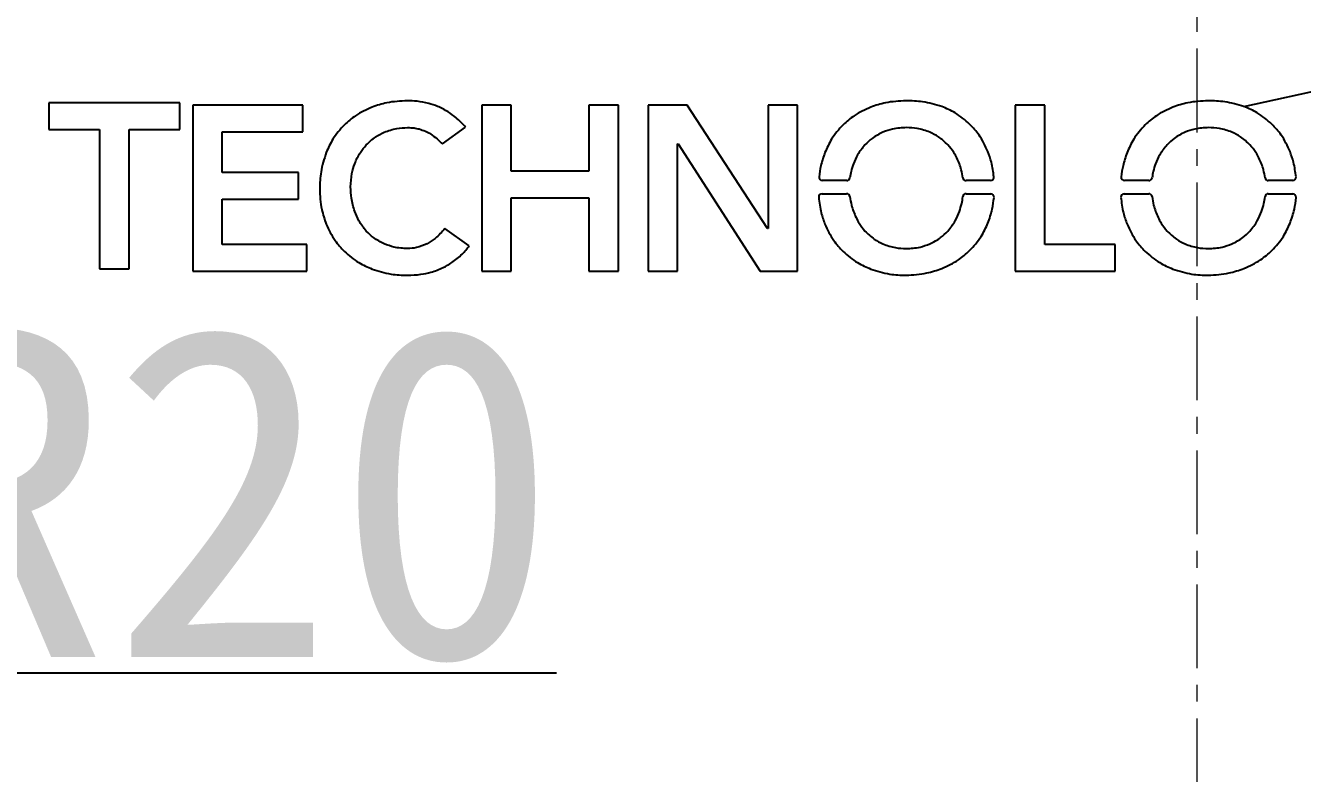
# Model space of a CAD drawing. Header units: millimetres. Extents: x 6893 to 19543, y -3475 to 6590.
# Drawn here: x 10019.4 to 10213.2, y 4350 to 4463.5 of the extents above; entities that cross this region are included whole.
import ezdxf

# ---------------------------------------------------------------- set-up
doc = ezdxf.new("R2010")
doc.units = ezdxf.units.MM
doc.linetypes.add('CENTERX2', pattern=[20.32, 12.7, -2.54, 2.54, -2.54])
doc.styles.get("Standard").update_dxf_attribs({"font": ''})
doc.styles.get('Standard').set_extended_font_data('SimSun')
doc.dimstyles.new('50#', dxfattribs={"dimtxt": 50, "dimasz": 15, "dimexe": 1.5, "dimexo": 3, "dimgap": 2, "dimtad": 1, "dimtoh": 1, "dimzin": 12, "dimdsep": 46, "dimtxsty": 'Standard', "dimcen": 20, "dimclrd": 3, "dimclre": 3, "dimclrt": 7, "dimadec": 0, "dimazin": 3, "dimtfac": 1, "dimtmove": 0, "dimatfit": 3, "dimfxl": 1, "dimarcsym": 0})

# ---------------------------------------------------------------- blocks, each defined once
blk = doc.blocks.new('*D107')
at = {"color": 3, "lineweight": -2, "transparency": 16777216}
for p, q in [((9892.17, 4455.51), (9892.17, 4239.77)), ((10262.06, 4448.39), (10262.06, 4239.77)), ((9907.17, 4241.27), (10247.06, 4241.27))]:
    blk.add_line(p, q, dxfattribs=at)
at = {"color": 3, "transparency": 16777216}
for points in [[(9907.17, 4243.77), (9907.17, 4238.77), (9892.17, 4241.27)], [(10247.06, 4238.77), (10247.06, 4243.77), (10262.06, 4241.27)]]:
    blk.add_solid(points, dxfattribs=at)
at = {"layer": 'Defpoints', "color": 0, "transparency": 16777216}
for p in [(9892.17, 4458.51), (10262.06, 4451.39), (10262.06, 4241.27)]:
    blk.add_point(p, dxfattribs=at)
at = {"color": 7, "transparency": 16777216, "insert": (10077.12, 4268.27), "char_height": 50, "attachment_point": 5}
blk.add_mtext('369.9', dxfattribs=at)
blk = doc.blocks.new('*D137')
at = {"color": 3, "lineweight": -2, "transparency": 16777216}
for p, q in [((9972.32, 4429.93), (9979.34, 4411.21)), ((9996.6, 4365.23), (9984.61, 4397.16)), ((10099.99, 4365.23), (9996.6, 4365.23))]:
    blk.add_line(p, q, dxfattribs=at)
at = {"color": 3, "transparency": 16777216}
blk.add_solid([(9986.95, 4398.04), (9982.27, 4396.28), (9979.34, 4411.21)], dxfattribs=at)
at = {"layer": 'Defpoints', "color": 0, "transparency": 16777216}
for p in [(9972.32, 4429.93), (9979.34, 4411.21)]:
    blk.add_point(p, dxfattribs=at)
at = {"color": 7, "transparency": 16777216, "insert": (10049.29, 4392.23), "char_height": 50, "attachment_point": 5}
blk.add_mtext('R20', dxfattribs=at)
blk = doc.blocks.new('*D170')
at = {"color": 3, "lineweight": -2, "transparency": 16777216}
for p, q in [((9870.17, 4548.57), (9870.17, 4024.08)), ((10524.17, 4548.57), (10524.17, 4024.08)), ((9885.17, 4025.58), (10509.17, 4025.58))]:
    blk.add_line(p, q, dxfattribs=at)
at = {"color": 3, "transparency": 16777216}
for points in [[(9885.17, 4028.08), (9885.17, 4023.08), (9870.17, 4025.58)], [(10509.17, 4023.08), (10509.17, 4028.08), (10524.17, 4025.58)]]:
    blk.add_solid(points, dxfattribs=at)
at = {"layer": 'Defpoints', "color": 0, "transparency": 16777216}
for p in [(9870.17, 4551.57), (10524.17, 4551.57), (10524.17, 4025.58)]:
    blk.add_point(p, dxfattribs=at)
at = {"color": 7, "transparency": 16777216, "insert": (10197.17, 4052.58), "char_height": 50, "attachment_point": 5}
blk.add_mtext('654', dxfattribs=at)

msp = doc.modelspace()

# ---------------------------------------------------------------- linework, layer by layer
at = {"color": 1, "linetype": 'CENTERX2', "lineweight": 18}
msp.add_line((10197.1723, 3959.5677), (10197.1723, 5464.869), dxfattribs=at)
msp.add_line((10204.2735, 4451.1628), (10736.4609, 4569.2001))
at = {"color": 7, "linetype": 'Continuous'}
for p, q in [((10042.8528, 4451.7347), (10022.9354, 4451.7347)), ((10022.9354, 4451.7347), (10022.9354, 4447.6799)), ((10042.8528, 4447.6799), (10042.8528, 4451.7347)), ((10061.4703, 4451.3879), (10044.7905, 4451.3879)), ((10044.7905, 4451.3879), (10044.7905, 4426.2059)), ((10061.4703, 4447.3331), (10061.4703, 4451.3879)), ((10093.1236, 4451.3879), (10088.6426, 4451.3879)), ((10088.6426, 4451.3879), (10088.6426, 4426.2059)), ((10093.1236, 4441.3575), (10093.1236, 4451.3879)), ((10109.3781, 4451.3879), (10104.8971, 4451.3879)), ((10104.8971, 4451.3879), (10104.8971, 4441.3575)), ((10109.3781, 4426.2059), (10109.3781, 4451.3879)), ((10119.8157, 4451.3879), (10113.8772, 4451.3879)), ((10113.8772, 4451.3879), (10113.8772, 4426.2059)), ((10132.0149, 4432.6789), (10119.8157, 4451.3879)), ((10136.5681, 4451.3879), (10132.0866, 4451.3879)), ((10132.0866, 4451.3879), (10132.0866, 4432.6789)), ((10136.5681, 4426.2059), (10136.5681, 4451.3879)), ((10174.0541, 4451.3879), (10169.5727, 4451.3879)), ((10169.5727, 4451.3879), (10169.5727, 4426.2059)), ((10174.0541, 4430.2602), (10174.0541, 4451.3879)), ((10022.9354, 4447.6799), (10030.6532, 4447.6799)), ((10030.6532, 4447.6799), (10030.6532, 4426.5526)), ((10035.1342, 4426.5526), (10035.1342, 4447.6799)), ((10035.1342, 4447.6799), (10042.8528, 4447.6799)), ((10049.272, 4441.1444), (10049.272, 4447.3331)), ((10049.272, 4447.3331), (10061.4703, 4447.3331)), ((10082.6856, 4445.4835), (10086.1717, 4448.0446)), ((10118.3574, 4426.2059), (10118.3574, 4445.5198)), ((10118.3574, 4445.5198), (10118.429, 4445.5198)), ((10118.429, 4445.5198), (10130.8777, 4426.2059)), ((10060.8305, 4441.1444), (10049.272, 4441.1444)), ((10060.8305, 4437.0901), (10060.8305, 4441.1444)), ((10104.8971, 4441.3575), (10093.1236, 4441.3575)), ((10144.0063, 4439.9317), (10140.3105, 4439.9317)), ((10165.8479, 4439.9317), (10162.1354, 4439.9317)), ((10189.8511, 4439.9317), (10186.1545, 4439.9317)), ((10211.6919, 4439.9317), (10207.979, 4439.9317)), ((10049.272, 4430.2602), (10049.272, 4437.0901)), ((10049.272, 4437.0901), (10060.8305, 4437.0901)), ((10093.1236, 4426.2059), (10093.1236, 4437.3028)), ((10093.1236, 4437.3028), (10104.8971, 4437.3028)), ((10104.8971, 4437.3028), (10104.8971, 4426.2059)), ((10140.2686, 4437.9317), (10144.0056, 4437.9317)), ((10162.1361, 4437.9317), (10165.8627, 4437.9317)), ((10186.1128, 4437.9317), (10189.8504, 4437.9317)), ((10207.9796, 4437.9317), (10211.7067, 4437.9317)), ((10086.7412, 4430.0475), (10083.0415, 4432.6789)), ((10132.0866, 4432.6789), (10132.0149, 4432.6789)), ((10062.1119, 4430.2602), (10049.272, 4430.2602)), ((10062.1119, 4426.2059), (10062.1119, 4430.2602)), ((10184.7597, 4430.2602), (10174.0541, 4430.2602)), ((10184.7597, 4426.2059), (10184.7597, 4430.2602)), ((10030.6532, 4426.5526), (10035.1342, 4426.5526)), ((10044.7905, 4426.2059), (10062.1119, 4426.2059)), ((10088.6426, 4426.2059), (10093.1236, 4426.2059)), ((10104.8971, 4426.2059), (10109.3781, 4426.2059)), ((10113.8772, 4426.2059), (10118.3574, 4426.2059)), ((10130.8777, 4426.2059), (10136.5681, 4426.2059)), ((10169.5727, 4426.2059), (10184.7597, 4426.2059))]:
    msp.add_line(p, q, dxfattribs=at)
for centre, start, end in [((10140.3105, 4440.4317), 173.879482, 270), ((10144.0063, 4440.4317), 270, 352.450193), ((10162.1354, 4440.4317), 187.440034, 270), ((10165.8479, 4440.4317), 270, 5.568968), ((10186.1545, 4440.4317), 173.890092, 270), ((10189.8511, 4440.4317), 270, 352.448998), ((10207.979, 4440.4317), 187.435557, 270), ((10211.6919, 4440.4317), 270, 5.590628), ((10140.2686, 4437.4317), 90, 184.646374), ((10144.0056, 4437.4317), 7.114126, 90), ((10162.1361, 4437.4317), 90, 172.990056), ((10165.8627, 4437.4317), 354.88803, 90), ((10186.1128, 4437.4317), 90, 184.631202), ((10189.8504, 4437.4317), 7.115267, 90), ((10207.9796, 4437.4317), 90, 172.994284), ((10211.7067, 4437.4317), 354.863024, 90)]:
    msp.add_arc(centre, 0.5, start, end, dxfattribs=at)
for points, knots in [([(10072.0039, 4451.0797), (10071.1339, 4450.6899), (10069.5945, 4450), (10068.3409, 4448.8764), (10067.7957, 4448.3877)], [0, 0, 0, 0, 0.56510144, 1, 1, 1, 1]), ([(10077.3511, 4452.0282), (10076.3023, 4451.9825), (10074.4745, 4451.9029), (10072.7421, 4451.3257), (10072.0039, 4451.0797)], [0, 0, 0, 0, 0.57384893, 1, 1, 1, 1]), ([(10080.5994, 4451.6369), (10080.0093, 4451.765), (10078.9382, 4451.9977), (10077.843, 4452.0187), (10077.3511, 4452.0282)], [0, 0, 0, 0, 0.550854167, 1, 1, 1, 1]), ([(10083.5399, 4450.3559), (10083.0137, 4450.6589), (10082.0804, 4451.1965), (10081.0492, 4451.5031), (10080.5994, 4451.6369)], [0, 0, 0, 0, 0.5637946, 1, 1, 1, 1]), ([(10086.1717, 4448.0446), (10085.7108, 4448.5432), (10084.9129, 4449.4061), (10083.9475, 4450.0739), (10083.5399, 4450.3559)], [0, 0, 0, 0, 0.577710188, 1, 1, 1, 1]), ([(10147.6707, 4451.0797), (10146.8003, 4450.6899), (10145.2603, 4450.0003), (10144.0064, 4448.8764), (10143.4612, 4448.3877)], [0, 0, 0, 0, 0.56519114, 1, 1, 1, 1]), ([(10153.0171, 4452.0282), (10151.9684, 4451.9825), (10150.1409, 4451.9029), (10148.4088, 4451.3257), (10147.6707, 4451.0797)], [0, 0, 0, 0, 0.5738525, 1, 1, 1, 1]), ([(10158.4298, 4451.1628), (10157.4685, 4451.4518), (10155.7011, 4451.9831), (10153.8578, 4452.0141), (10153.0171, 4452.0282)], [0, 0, 0, 0, 0.5438716, 1, 1, 1, 1]), ([(10162.6676, 4448.5124), (10161.9594, 4449.1221), (10160.6797, 4450.2236), (10159.1243, 4450.8729), (10158.4298, 4451.1628)], [0, 0, 0, 0, 0.55345934, 1, 1, 1, 1]), ([(10193.5144, 4451.0797), (10192.6443, 4450.6899), (10191.1046, 4450.0001), (10189.8509, 4448.8764), (10189.3057, 4448.3877)], [0, 0, 0, 0, 0.56515289, 1, 1, 1, 1]), ([(10198.8612, 4452.0282), (10197.8124, 4451.9825), (10195.9848, 4451.9029), (10194.2525, 4451.3257), (10193.5144, 4451.0797)], [0, 0, 0, 0, 0.57388069, 1, 1, 1, 1]), ([(10204.2735, 4451.1628), (10203.3124, 4451.4518), (10201.5451, 4451.9832), (10199.702, 4452.0141), (10198.8612, 4452.0282)], [0, 0, 0, 0, 0.54383624, 1, 1, 1, 1]), ([(10208.5122, 4448.5124), (10207.8038, 4449.1221), (10206.5238, 4450.2236), (10204.9681, 4450.8729), (10204.2735, 4451.1628)], [0, 0, 0, 0, 0.55346017, 1, 1, 1, 1]), ([(10165.4361, 4444.3215), (10165.0339, 4445.1939), (10164.3232, 4446.7354), (10163.1687, 4447.9746), (10162.6676, 4448.5124)], [0, 0, 0, 0, 0.56597122, 1, 1, 1, 1]), ([(10211.2802, 4444.3215), (10210.8781, 4445.1939), (10210.1675, 4446.7353), (10209.0132, 4447.9746), (10208.5122, 4448.5124)], [0, 0, 0, 0, 0.56597867, 1, 1, 1, 1]), ([(10067.7957, 4448.3877), (10067.1681, 4447.6891), (10066.0325, 4446.4248), (10065.3456, 4444.8735), (10065.0382, 4444.1795)], [0, 0, 0, 0, 0.55260992, 1, 1, 1, 1]), ([(10071.1147, 4445.3535), (10071.5679, 4445.786), (10072.3838, 4446.5646), (10073.397, 4447.0553), (10073.8473, 4447.2734)], [0, 0, 0, 0, 0.55552654, 1, 1, 1, 1]), ([(10073.8473, 4447.2734), (10074.4706, 4447.4953), (10075.6172, 4447.9035), (10076.8318, 4447.9515), (10077.3861, 4447.9734)], [0, 0, 0, 0, 0.54361668, 1, 1, 1, 1]), ([(10077.3861, 4447.9734), (10077.7118, 4447.9641), (10078.2975, 4447.9474), (10078.8695, 4447.8215), (10079.1234, 4447.7656)], [0, 0, 0, 0, 0.55605648, 1, 1, 1, 1]), ([(10079.1234, 4447.7656), (10079.4551, 4447.662), (10080.0678, 4447.4706), (10080.6226, 4447.1487), (10080.8771, 4447.0011)], [0, 0, 0, 0, 0.54136871, 1, 1, 1, 1]), ([(10080.8771, 4447.0011), (10081.2199, 4446.7624), (10081.8686, 4446.3109), (10082.4238, 4445.7486), (10082.6856, 4445.4835)], [0, 0, 0, 0, 0.52846057, 1, 1, 1, 1]), ([(10143.4612, 4448.3877), (10142.834, 4447.689), (10141.699, 4446.4245), (10141.0123, 4444.8735), (10140.7051, 4444.1795)], [0, 0, 0, 0, 0.55256729, 1, 1, 1, 1]), ([(10149.5137, 4447.2734), (10148.9454, 4446.9898), (10147.9361, 4446.4859), (10147.132, 4445.6979), (10146.7806, 4445.3535)], [0, 0, 0, 0, 0.56297933, 1, 1, 1, 1]), ([(10153.0525, 4447.9734), (10152.3527, 4447.9384), (10151.1362, 4447.8776), (10149.9974, 4447.4536), (10149.5137, 4447.2734)], [0, 0, 0, 0, 0.57525774, 1, 1, 1, 1]), ([(10156.6151, 4447.2734), (10155.9873, 4447.4953), (10154.8325, 4447.9034), (10153.6103, 4447.9515), (10153.0525, 4447.9734)], [0, 0, 0, 0, 0.54362655, 1, 1, 1, 1]), ([(10159.3539, 4445.3535), (10158.8995, 4445.786), (10158.0814, 4446.5647), (10157.0663, 4447.0553), (10156.6151, 4447.2734)], [0, 0, 0, 0, 0.55548226, 1, 1, 1, 1]), ([(10189.3057, 4448.3877), (10188.6779, 4447.6892), (10187.5421, 4446.4252), (10186.8564, 4444.8736), (10186.5496, 4444.1795)], [0, 0, 0, 0, 0.55269904, 1, 1, 1, 1]), ([(10195.3583, 4447.2734), (10194.7899, 4446.9898), (10193.7804, 4446.4861), (10192.9765, 4445.6979), (10192.6252, 4445.3535)], [0, 0, 0, 0, 0.56304664, 1, 1, 1, 1]), ([(10198.8961, 4447.9734), (10198.1965, 4447.9384), (10196.9803, 4447.8776), (10195.8418, 4447.4536), (10195.3583, 4447.2734)], [0, 0, 0, 0, 0.575273457, 1, 1, 1, 1]), ([(10202.4597, 4447.2734), (10201.8316, 4447.4953), (10200.6765, 4447.9034), (10199.454, 4447.9515), (10198.8961, 4447.9734)], [0, 0, 0, 0, 0.54371147, 1, 1, 1, 1]), ([(10205.1976, 4445.3535), (10204.7433, 4445.786), (10203.9255, 4446.5646), (10202.9107, 4447.0553), (10202.4597, 4447.2734)], [0, 0, 0, 0, 0.55552621, 1, 1, 1, 1]), ([(10069.3654, 4442.4962), (10069.6193, 4443.0809), (10070.0692, 4444.1172), (10070.7974, 4444.9783), (10071.1147, 4445.3535)], [0, 0, 0, 0, 0.564274049, 1, 1, 1, 1]), ([(10146.7806, 4445.3535), (10146.3824, 4444.87), (10145.6644, 4443.9982), (10145.2267, 4442.959), (10145.0318, 4442.4962)], [0, 0, 0, 0, 0.554621903, 1, 1, 1, 1]), ([(10161.1089, 4442.4962), (10160.8549, 4443.0811), (10160.4044, 4444.1186), (10159.673, 4444.9785), (10159.3539, 4445.3535)], [0, 0, 0, 0, 0.56386873, 1, 1, 1, 1]), ([(10192.6252, 4445.3535), (10192.2271, 4444.87), (10191.5094, 4443.9981), (10191.0717, 4442.959), (10190.8768, 4442.4962)], [0, 0, 0, 0, 0.55459233, 1, 1, 1, 1]), ([(10206.9531, 4442.4962), (10206.6991, 4443.0812), (10206.2487, 4444.1188), (10205.5168, 4444.9785), (10205.1976, 4445.3535)], [0, 0, 0, 0, 0.56381292, 1, 1, 1, 1]), ([(10065.0382, 4444.1795), (10064.7246, 4443.2116), (10064.1456, 4441.4245), (10064.0788, 4439.5491), (10064.0482, 4438.6895)], [0, 0, 0, 0, 0.54160611, 1, 1, 1, 1]), ([(10140.7051, 4444.1795), (10140.4749, 4443.5189), (10140.0558, 4442.316), (10139.8887, 4441.054), (10139.8134, 4440.485)], [0, 0, 0, 0, 0.54913932, 1, 1, 1, 1]), ([(10166.3455, 4440.4803), (10166.2468, 4441.2294), (10166.0738, 4442.5421), (10165.6276, 4443.7871), (10165.4361, 4444.3215)], [0, 0, 0, 0, 0.57076489, 1, 1, 1, 1]), ([(10186.5496, 4444.1795), (10186.3192, 4443.5189), (10185.8996, 4442.3161), (10185.7327, 4441.054), (10185.6574, 4440.485)], [0, 0, 0, 0, 0.5491616, 1, 1, 1, 1]), ([(10212.1895, 4440.4804), (10212.0906, 4441.2296), (10211.9174, 4442.542), (10211.4716, 4443.7871), (10211.2802, 4444.3215)], [0, 0, 0, 0, 0.57078475, 1, 1, 1, 1]), ([(10068.7441, 4438.9751), (10068.7761, 4439.6607), (10068.8323, 4440.863), (10069.2052, 4442.0052), (10069.3654, 4442.4962)], [0, 0, 0, 0, 0.57021307, 1, 1, 1, 1]), ([(10145.0318, 4442.4962), (10144.9012, 4442.11), (10144.6658, 4441.4142), (10144.5524, 4440.6889), (10144.502, 4440.366)], [0, 0, 0, 0, 0.55492682, 1, 1, 1, 1]), ([(10161.6397, 4440.367), (10161.5738, 4440.7763), (10161.4572, 4441.5016), (10161.2146, 4442.1944), (10161.1089, 4442.4962)], [0, 0, 0, 0, 0.56443227, 1, 1, 1, 1]), ([(10190.8768, 4442.4962), (10190.7461, 4442.11), (10190.5106, 4441.4142), (10190.3972, 4440.6889), (10190.3468, 4440.366)], [0, 0, 0, 0, 0.55494251, 1, 1, 1, 1]), ([(10207.4832, 4440.367), (10207.4174, 4440.7764), (10207.3009, 4441.5015), (10207.0586, 4442.1944), (10206.9531, 4442.4962)], [0, 0, 0, 0, 0.56445035, 1, 1, 1, 1]), ([(10069.3654, 4435.2462), (10069.1682, 4435.9108), (10068.8067, 4437.1293), (10068.7637, 4438.3983), (10068.7441, 4438.9751)], [0, 0, 0, 0, 0.54544372, 1, 1, 1, 1]), ([(10064.0482, 4438.6895), (10064.0971, 4437.6317), (10064.182, 4435.7948), (10064.7832, 4434.0611), (10065.0382, 4433.3258)], [0, 0, 0, 0, 0.57586209, 1, 1, 1, 1]), ([(10139.7703, 4437.3912), (10139.8631, 4436.5972), (10140.0258, 4435.2061), (10140.5011, 4433.8905), (10140.7051, 4433.3258)], [0, 0, 0, 0, 0.57081409, 1, 1, 1, 1]), ([(10144.5018, 4437.4936), (10144.5682, 4437.0609), (10144.6854, 4436.2973), (10144.927, 4435.564), (10145.0318, 4435.2462)], [0, 0, 0, 0, 0.56662618, 1, 1, 1, 1]), ([(10161.1089, 4435.2462), (10161.2409, 4435.6526), (10161.4795, 4436.3873), (10161.5903, 4437.1513), (10161.6399, 4437.4928)], [0, 0, 0, 0, 0.55316242, 1, 1, 1, 1]), ([(10165.4361, 4433.4611), (10165.6827, 4434.1625), (10166.1315, 4435.4392), (10166.2895, 4436.7821), (10166.3607, 4437.3872)], [0, 0, 0, 0, 0.54939919, 1, 1, 1, 1]), ([(10185.6144, 4437.3914), (10185.7071, 4436.5972), (10185.8695, 4435.206), (10186.3454, 4433.8905), (10186.5496, 4433.3258)], [0, 0, 0, 0, 0.57078928, 1, 1, 1, 1]), ([(10190.3466, 4437.4937), (10190.413, 4437.061), (10190.5301, 4436.2973), (10190.772, 4435.564), (10190.8768, 4435.2462)], [0, 0, 0, 0, 0.56661564, 1, 1, 1, 1]), ([(10206.9531, 4435.2462), (10207.0849, 4435.6526), (10207.3232, 4436.3873), (10207.4339, 4437.1513), (10207.4834, 4437.4927)], [0, 0, 0, 0, 0.55315145, 1, 1, 1, 1]), ([(10211.2802, 4433.4611), (10211.5266, 4434.1625), (10211.975, 4435.4392), (10212.1334, 4436.7819), (10212.2047, 4437.387)], [0, 0, 0, 0, 0.54938363, 1, 1, 1, 1]), ([(10071.1147, 4432.2827), (10070.7156, 4432.7829), (10069.992, 4433.6897), (10069.5594, 4434.7643), (10069.3654, 4435.2462)], [0, 0, 0, 0, 0.55158003, 1, 1, 1, 1]), ([(10145.0318, 4435.2462), (10145.2841, 4434.6381), (10145.7289, 4433.5663), (10146.463, 4432.6704), (10146.7806, 4432.2827)], [0, 0, 0, 0, 0.56733332, 1, 1, 1, 1]), ([(10159.3539, 4432.2827), (10159.755, 4432.7827), (10160.4818, 4433.6885), (10160.9149, 4434.7642), (10161.1089, 4435.2462)], [0, 0, 0, 0, 0.55191876, 1, 1, 1, 1]), ([(10190.8768, 4435.2462), (10191.1291, 4434.6381), (10191.5739, 4433.5664), (10192.3077, 4432.6704), (10192.6252, 4432.2827)], [0, 0, 0, 0, 0.567364865, 1, 1, 1, 1]), ([(10205.1976, 4432.2827), (10205.599, 4432.7826), (10206.3261, 4433.6883), (10206.7591, 4434.7642), (10206.9531, 4435.2462)], [0, 0, 0, 0, 0.55197279, 1, 1, 1, 1]), ([(10065.0382, 4433.3258), (10065.4393, 4432.4648), (10066.1495, 4430.9403), (10067.2965, 4429.7153), (10067.7957, 4429.1822)], [0, 0, 0, 0, 0.56480575, 1, 1, 1, 1]), ([(10140.7051, 4433.3258), (10141.1061, 4432.4648), (10141.816, 4430.9405), (10142.9623, 4429.7153), (10143.4612, 4429.1822)], [0, 0, 0, 0, 0.564859105, 1, 1, 1, 1]), ([(10162.6676, 4429.306), (10163.2964, 4429.9978), (10164.4304, 4431.2456), (10165.1261, 4432.7783), (10165.4361, 4433.4611)], [0, 0, 0, 0, 0.55444981, 1, 1, 1, 1]), ([(10186.5496, 4433.3258), (10186.95, 4432.4647), (10187.659, 4430.9398), (10188.8063, 4429.7152), (10189.3057, 4429.1822)], [0, 0, 0, 0, 0.56470544, 1, 1, 1, 1]), ([(10208.5122, 4429.306), (10209.1409, 4429.9978), (10210.2748, 4431.2456), (10210.9703, 4432.7783), (10211.2802, 4433.4611)], [0, 0, 0, 0, 0.554448551, 1, 1, 1, 1]), ([(10073.8473, 4430.3261), (10073.2783, 4430.614), (10072.2647, 4431.1267), (10071.4653, 4431.9303), (10071.1147, 4432.2827)], [0, 0, 0, 0, 0.561432543, 1, 1, 1, 1]), ([(10083.0415, 4432.6789), (10082.5813, 4432.1396), (10081.7989, 4431.2228), (10080.7688, 4430.6042), (10080.3447, 4430.3495)], [0, 0, 0, 0, 0.58827762, 1, 1, 1, 1]), ([(10146.7806, 4432.2827), (10147.2329, 4431.8401), (10148.0448, 4431.0457), (10149.0629, 4430.5469), (10149.5137, 4430.3261)], [0, 0, 0, 0, 0.557171321, 1, 1, 1, 1]), ([(10156.6151, 4430.3261), (10157.1854, 4430.6139), (10158.2009, 4431.1264), (10159.0025, 4431.9303), (10159.3539, 4432.2827)], [0, 0, 0, 0, 0.56156282, 1, 1, 1, 1]), ([(10192.6252, 4432.2827), (10193.0774, 4431.8401), (10193.8891, 4431.0455), (10194.9073, 4430.5469), (10195.3583, 4430.3261)], [0, 0, 0, 0, 0.55708249, 1, 1, 1, 1]), ([(10202.4597, 4430.3261), (10203.0297, 4430.6139), (10204.045, 4431.1265), (10204.8463, 4431.9303), (10205.1976, 4432.2827)], [0, 0, 0, 0, 0.56151635, 1, 1, 1, 1]), ([(10067.7957, 4429.1822), (10068.4996, 4428.5739), (10069.7722, 4427.4742), (10071.3146, 4426.8106), (10072.0039, 4426.5141)], [0, 0, 0, 0, 0.55313005, 1, 1, 1, 1]), ([(10077.3861, 4429.6199), (10076.6862, 4429.6552), (10075.4691, 4429.7165), (10074.331, 4430.1443), (10073.8473, 4430.3261)], [0, 0, 0, 0, 0.57498335, 1, 1, 1, 1]), ([(10080.3447, 4430.3495), (10079.8096, 4430.113), (10078.8635, 4429.695), (10077.8335, 4429.6427), (10077.3861, 4429.6199)], [0, 0, 0, 0, 0.565622911, 1, 1, 1, 1]), ([(10084.1151, 4427.4922), (10084.6555, 4427.8995), (10085.6398, 4428.6413), (10086.3989, 4429.6105), (10086.7412, 4430.0475)], [0, 0, 0, 0, 0.549049242, 1, 1, 1, 1]), ([(10143.4612, 4429.1822), (10144.1652, 4428.5739), (10145.4381, 4427.474), (10146.9811, 4426.8106), (10147.6707, 4426.5141)], [0, 0, 0, 0, 0.55304516, 1, 1, 1, 1]), ([(10149.5137, 4430.3261), (10150.1368, 4430.1022), (10151.2828, 4429.6905), (10152.498, 4429.642), (10153.0525, 4429.6199)], [0, 0, 0, 0, 0.5436807, 1, 1, 1, 1]), ([(10153.0525, 4429.6199), (10153.7569, 4429.6551), (10154.9818, 4429.7163), (10156.128, 4430.1443), (10156.6151, 4430.3261)], [0, 0, 0, 0, 0.57509933, 1, 1, 1, 1]), ([(10158.4298, 4426.591), (10159.3055, 4426.9881), (10160.8524, 4427.6895), (10162.1183, 4428.8168), (10162.6676, 4429.306)], [0, 0, 0, 0, 0.5660843, 1, 1, 1, 1]), ([(10189.3057, 4429.1822), (10190.0096, 4428.5739), (10191.2823, 4427.474), (10192.8249, 4426.8106), (10193.5144, 4426.5141)], [0, 0, 0, 0, 0.55306917, 1, 1, 1, 1]), ([(10195.3583, 4430.3261), (10195.9812, 4430.1022), (10197.1269, 4429.6905), (10198.3418, 4429.642), (10198.8961, 4429.6199)], [0, 0, 0, 0, 0.54369492, 1, 1, 1, 1]), ([(10198.8961, 4429.6199), (10199.6006, 4429.6552), (10200.8258, 4429.7164), (10201.9724, 4430.1443), (10202.4597, 4430.3261)], [0, 0, 0, 0, 0.57500763, 1, 1, 1, 1]), ([(10204.2735, 4426.591), (10205.1493, 4426.9881), (10206.6965, 4427.6895), (10207.9627, 4428.8168), (10208.5122, 4429.306)], [0, 0, 0, 0, 0.56609316, 1, 1, 1, 1]), ([(10080.9253, 4426.0339), (10081.553, 4426.2368), (10082.6742, 4426.5993), (10083.6747, 4427.2193), (10084.1151, 4427.4922)], [0, 0, 0, 0, 0.559819303, 1, 1, 1, 1]), ([(10072.0039, 4426.5141), (10072.9536, 4426.2118), (10074.6958, 4425.6573), (10076.521, 4425.5943), (10077.3511, 4425.5656)], [0, 0, 0, 0, 0.54515523, 1, 1, 1, 1]), ([(10077.3511, 4425.5656), (10078.0336, 4425.5885), (10079.2412, 4425.6291), (10080.4149, 4425.9112), (10080.9253, 4426.0339)], [0, 0, 0, 0, 0.56518705, 1, 1, 1, 1]), ([(10147.6707, 4426.5141), (10148.6203, 4426.2118), (10150.3622, 4425.6573), (10152.187, 4425.5943), (10153.0171, 4425.5656)], [0, 0, 0, 0, 0.545156884, 1, 1, 1, 1]), ([(10153.0171, 4425.5656), (10154.0798, 4425.6303), (10155.9306, 4425.7429), (10157.6834, 4426.3377), (10158.4298, 4426.591)], [0, 0, 0, 0, 0.574204821, 1, 1, 1, 1]), ([(10193.5144, 4426.5141), (10194.464, 4426.2118), (10196.206, 4425.6572), (10198.0311, 4425.5942), (10198.8612, 4425.5656)], [0, 0, 0, 0, 0.545126498, 1, 1, 1, 1]), ([(10198.8612, 4425.5656), (10199.9239, 4425.6303), (10201.7746, 4425.7429), (10203.5272, 4426.3377), (10204.2735, 4426.591)], [0, 0, 0, 0, 0.57422832, 1, 1, 1, 1])]:
    msp.add_open_spline(points, degree=3, knots=knots, dxfattribs=at)

# ---------------------------------------------------------------- dimensions: what is measured, and where the dimension line sits
dim = msp.add_linear_dim(base=(10524.1723, 4025.577), p1=(9870.1723, 4551.5677), p2=(10524.1723, 4551.5677), dimstyle='50#')
dim.commit()
dim.dimension.update_dxf_attribs({"geometry": '*D170', "text_midpoint": (10197.1723, 4052.577)})
dim = msp.add_linear_dim(base=(10262.0622, 4241.2732), p1=(9892.1723, 4458.5123), p2=(10262.0622, 4451.3879), dimstyle='50#', override={"dimdec": 1})
dim.commit()
dim.dimension.update_dxf_attribs({"geometry": '*D107', "text_midpoint": (10077.1172, 4268.2732)})
dim = msp.add_radius_dim(center=(9972.3155, 4429.9309), mpoint=(9979.3424, 4411.206), dimstyle='50#')
dim.commit()
dim.dimension.update_dxf_attribs({"geometry": '*D137', "text_midpoint": (9996.5956, 4365.2307), "dimtype": 164})

doc.saveas('drawing.dxf')
